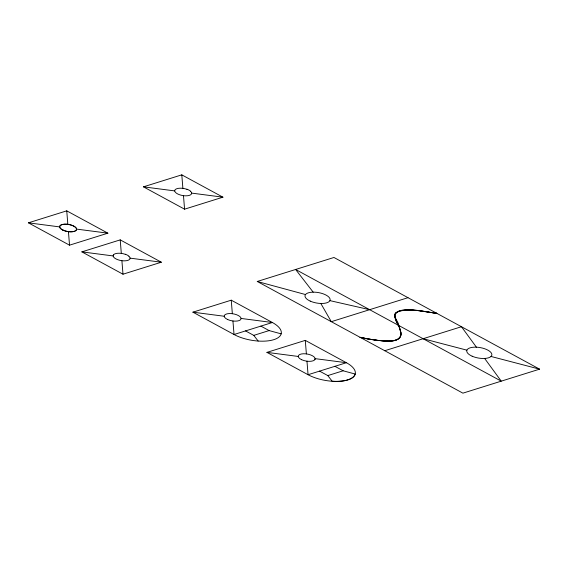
<?xml version="1.0" encoding="UTF-8"?>
<svg xmlns="http://www.w3.org/2000/svg" width="568" height="568" viewBox="0 0 568 568"><rect width="100%" height="100%" fill="white"/><g stroke="black" fill="none" stroke-linecap="round" stroke-linejoin="round"><path stroke-width="0.85" d="M379.204 340.559C386.148 340.779 398.232 343.548 401.001 334.843C401.256 327.431 394.973 321.616 394.618 314.423L395.633 312.748C408.47 306.869 423.394 311.747 436.785 313.323C427.427 312.095 418.14 310.014 408.662 309.943C403.976 310.263 397.55 309.844 394.874 314.537L394.696 316.525L398.338 323.49C399.034 328.347 403.891 335.581 398.061 339.281C389.03 342.887 378.899 340.282 369.583 339.202A73.797 30.722 10 0 1 362.349 337.818L360.084 337.321L362.569 337.853A84.057 34.989 10 0 0 369.732 339.217L376.889 340.296M400.76 335.837L400.937 332.812L399.318 327.516M400.397 336.76C396.223 342.532 387.745 340.899 381.568 340.793M113.451 254.918L114.04 254.35A8.733 3.635 10 0 1 117.349 253.314L118.833 253.236A8.172 3.401 10 0 1 121.311 253.399A8.172 3.401 10 0 1 123.81 253.882L125.343 254.357M28.4 222.834L66.747 210.842L107.877 233.171L69.53 245.17L28.4 222.834L59.711 226.909M143.448 186.844L181.796 174.845L222.926 197.181L184.572 209.18L143.448 186.844L174.752 190.912M81.863 251.872L120.217 239.874L161.34 262.21L122.993 274.209L81.863 251.872L113.174 255.941M257.269 281.479L333.963 257.481L539.6 369.157L462.899 393.155L257.269 281.479L305.506 294.551M192.907 312.173L231.254 300.181L272.384 322.51A28.478 11.857 10 0 1 281.174 333.842A28.499 11.864 10 0 1 258.156 341.048A28.478 11.857 10 0 1 234.03 334.509L192.907 312.173L224.218 316.248M245.539 330.91L253.768 335.376L269.104 330.583L281.167 333.849M407.994 297.689L331.293 321.68L320.821 303.475M266.939 352.38L305.286 340.381L346.409 362.718A28.471 11.85 10 0 1 347.801 379.885A28.471 11.85 10 0 1 308.062 374.717L266.939 352.38L298.243 356.448M384.763 350.719L461.457 326.721L476.41 347.183M327.793 375.583L343.136 370.783L355.192 374.049A28.499 11.864 10 0 1 332.188 381.256L327.793 375.583L319.571 371.117M414.37 310.284C399.276 308.751 388.952 310.923 398.963 326.522M417.182 310.497L436.785 313.323M379.275 340.58L372.075 339.6A80.791 33.633 10 0 1 365.004 338.351L360.084 337.321M190.465 191.246L191.16 191.984A8.172 3.401 10 0 1 191.615 193.106L222.926 197.181M76.566 229.103L107.877 233.171M128.879 256.274L129.575 257.013A8.172 3.401 10 0 1 130.029 258.135L161.34 262.21M241.073 318.442L272.384 322.51L234.037 334.509L232.937 320.984M329.909 300.628L369.647 309.688M423.11 338.72L466.889 350.158M491.022 356.463L539.6 369.157M186.922 189.329L185.388 188.853A8.172 3.401 10 0 0 182.889 188.37A8.172 3.401 10 0 0 180.418 188.207L178.927 188.285A8.733 3.635 10 0 0 175.626 189.321L175.036 189.889A8.172 3.401 10 0 0 175.207 192.034L175.903 192.772A8.733 3.635 10 0 0 179.445 194.696L180.979 195.172A8.172 3.401 10 0 0 183.478 195.655A8.172 3.401 10 0 0 185.949 195.818L187.44 195.74A8.733 3.635 10 0 0 190.741 194.703L191.331 194.135A8.172 3.401 10 0 0 191.615 193.106M260.882 326.11L269.104 330.583M334.907 366.317L343.136 370.783M313.181 292.151L295.616 269.481L501.253 381.156L484.653 358.458M253.768 335.376L258.156 341.048M305.286 340.381L306.379 353.907M306.969 361.191L308.062 374.717L346.409 362.718L315.105 358.642A8.577 3.571 10 0 1 314.814 359.672M231.254 300.181L232.347 313.706M181.796 174.845L182.889 188.37M183.478 195.655L184.572 209.18M120.217 239.874L121.311 253.399M113.458 254.982A8.172 3.401 10 0 0 113.628 257.063L114.324 257.801A8.733 3.635 10 0 0 117.867 259.725L119.401 260.201A8.172 3.401 10 0 0 121.9 260.684L122.993 274.209M66.747 210.842L67.84 224.36M68.43 231.645L69.53 245.17M130.029 258.135A8.172 3.401 10 0 1 129.752 259.164L129.163 259.732A8.733 3.635 10 0 1 125.862 260.762L124.371 260.847A8.172 3.401 10 0 1 121.9 260.684M125.329 254.23A8.733 3.635 10 0 1 128.872 256.154M186.915 189.201A8.733 3.635 10 0 1 190.45 191.125M63.105 230.196A8.612 3.585 10 0 0 76.559 229.586A8.612 3.585 10 0 0 64.631 224.161A8.612 3.585 10 0 0 63.105 230.196M63.112 230.168A8.541 3.557 10 0 0 76.517 229.628A8.541 3.557 10 0 0 64.78 224.211A8.541 3.557 10 0 0 63.112 230.168M227.718 319.557A8.548 3.557 10 0 0 241.045 318.918A8.548 3.557 10 0 0 229.167 313.557A8.548 3.557 10 0 0 227.718 319.557M301.651 359.714A8.541 3.557 10 0 0 315.055 359.175A8.541 3.557 10 0 0 303.319 353.757A8.541 3.557 10 0 0 301.651 359.714M310.234 301.111A12.73 5.297 10 0 0 330.079 300.16A12.73 5.297 10 0 0 312.393 292.172A12.73 5.297 10 0 0 310.234 301.111M472.157 356.207A12.73 5.304 10 0 0 491.831 355.071A12.73 5.304 10 0 0 473.911 347.19A12.73 5.304 10 0 0 472.157 356.207"/></g></svg>
